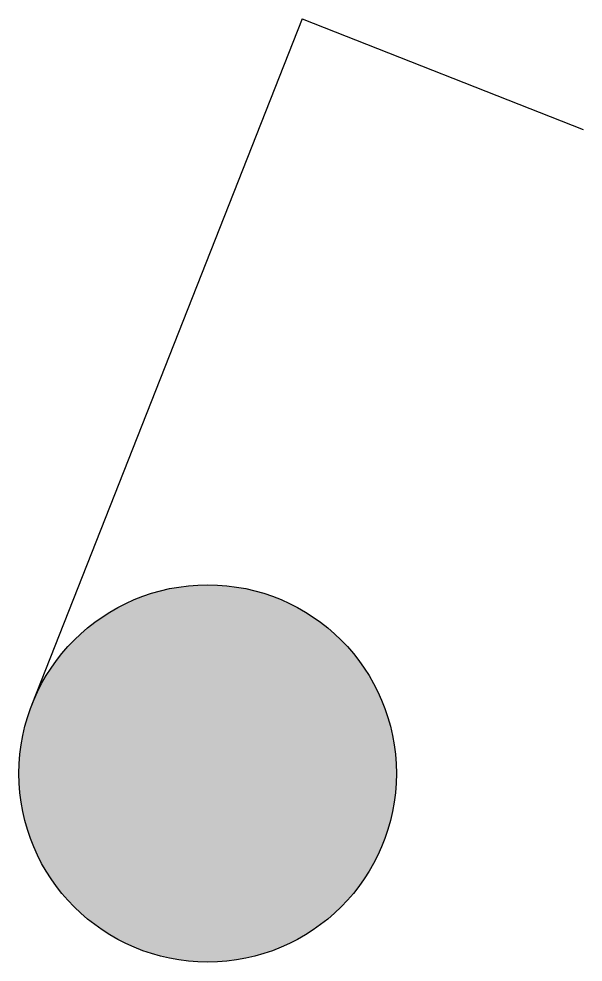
# Model space of a CAD drawing. Header units: millimetres. Extents: x -40 to 80, y 0 to 200.
import ezdxf

# ---------------------------------------------------------------- set-up
doc = ezdxf.new("R2010")
doc.units = ezdxf.units.MM
doc.header["$LTSCALE"] = 100

msp = doc.modelspace()

# ---------------------------------------------------------------- hatches: boundary and pattern name
at = {"transparency": 33554483}
msp.add_hatch(color=256, dxfattribs=at).paths.add_polyline_path([(40, 40, 1), (-40, 40, 1)])

# ---------------------------------------------------------------- linework, layer by layer
for q in [(-37.22, 54.65), (79.55, 176.56)]:
    msp.add_line((20, 200), q)
msp.add_circle((0, 40), 40)

doc.saveas('drawing.dxf')
